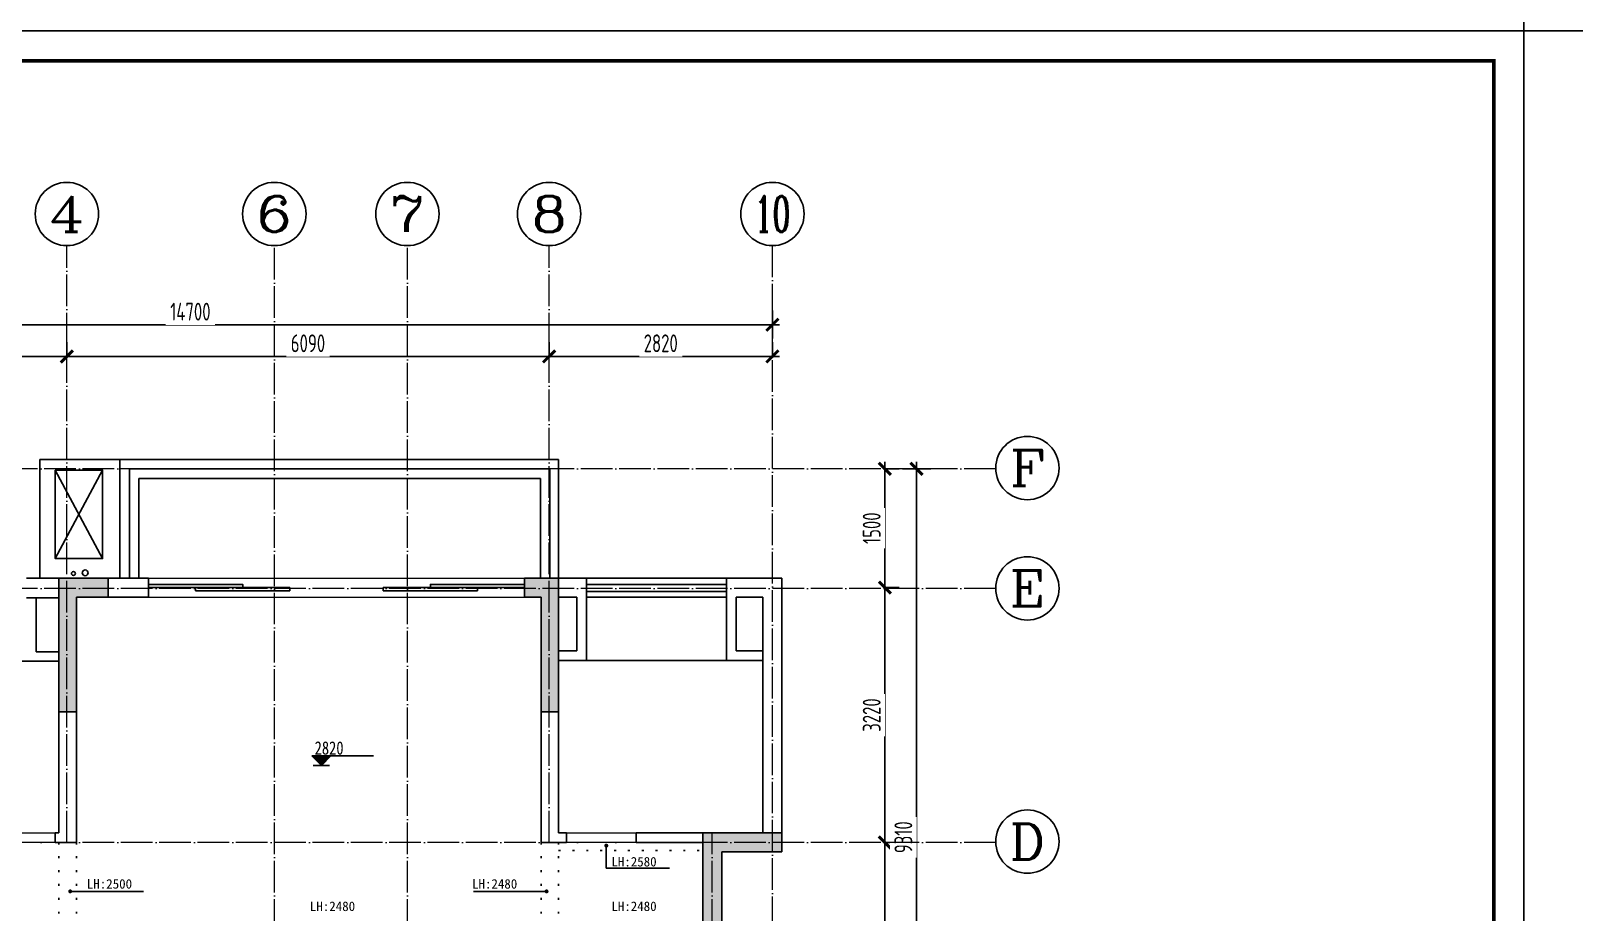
# Model space of a CAD drawing. Header units: inches. Extents: x -50945 to 250244, y -404780 to 18493.
# Drawn here: x 40685 to 60175, y -303535 to -292400 of the extents above; entities that cross this region are included whole.
import ezdxf
from ezdxf.enums import TextEntityAlignment as Align

# ---------------------------------------------------------------- set-up
doc = ezdxf.new("R2010")
doc.units = ezdxf.units.IN
doc.header["$MEASUREMENT"] = 0
doc.linetypes.add('ACAD_ISO07W100', pattern=[3.5, 0.5, -3])
doc.linetypes.add('DOTE', pattern=[2.42, 2, -0.2, 0.02, -0.2])
for name, color, linetype in [('15开关布置图-YJ', 2, 'Continuous'), ('AXIS', 1, 'Continuous'), ('AXIS_TEXT', 7, 'Continuous'), ('A图框', 7, 'Continuous'), ('D-ARCHI', 250, 'Continuous'), ('EVH 立面填充', 8, 'Continuous'), ('IBS-003-建筑窗框', 3, 'Continuous'), ('IBS-050-建筑文字标注', 50, 'Continuous'), ('IBS-182-原建筑非承重墙', 150, 'Continuous'), ('IBS-200-原建筑承重墙柱', 200, 'Continuous'), ('IBS-22-原建筑梁体', 22, 'Continuous'), ('IBS-63-原建筑窗', 63, 'Continuous'), ('IDS-002-门', 60, 'Continuous'), ('外标注', 50, 'Continuous')]:
    doc.layers.add(name, color=color, linetype=linetype)
doc.layers.add('门', color=65, linetype='Continuous', lineweight=13)
doc.styles.add('-宋体', font='', dxfattribs={"width": 0.8})
doc.styles.add('_TCH_AXIS', font='COMPLEX', dxfattribs={"bigfont": 'GBCBIG'})
doc.styles.add('CCD_DIM', font='archs.shx', dxfattribs={"width": 0.7})
doc.styles.add('COMPLEX', font='COMPLEX')
doc.styles.add('HBA-DIMT', font='ARCHS.SHX', dxfattribs={"width": 0.8})
doc.styles.add('宋体', font='', dxfattribs={"width": 0.8})
doc.styles.get('-宋体').set_extended_font_data('SimSun')
doc.styles.get('宋体').set_extended_font_data('SimSun')
doc.dimstyles.new('1-50', dxfattribs={"dimscale": 50, "dimtxt": 2, "dimasz": 2, "dimexe": 2, "dimexo": 2, "dimgap": 0.6, "dimtad": 1, "dimdec": 0, "dimrnd": 10, "dimtxsty": 'CCD_DIM', "dimblk": 'ARCHTICK', "dimcen": 2.5, "dimclrd": 44, "dimclre": 44, "dimclrt": 50, "dimadec": 0, "dimazin": 0, "dimtfac": 1, "dimtdec": 0, "dimtmove": 0, "dimatfit": 3, "dimldrblk": 'OPEN90', "dimfxl": 7, "dimfxlon": 1, "dimarcsym": 0})
doc.dimstyles.new('HBA_40', dxfattribs={"dimscale": 50, "dimtxt": 2.5, "dimasz": 0.1, "dimexe": 2, "dimexo": 2.5, "dimgap": 0.6, "dimtad": 1, "dimdec": 0, "dimrnd": 5, "dimzin": 0, "dimtxsty": 'HBA-DIMT', "dimblk": 'HBA_DIMENSION_TICK', "dimblk1": 'HBA_DIMENSION_TICK', "dimblk2": 'HBA_DIMENSION_TICK', "dimcen": 0.125, "dimclrd": 44, "dimclre": 44, "dimclrt": 2, "dimadec": 0, "dimazin": 0, "dimtfac": 1, "dimtdec": 0, "dimtix": 1, "dimtmove": 1, "dimatfit": 3, "dimldrblk": 'HBA_Leader_Dot', "dimfxl": 0, "dimtvp": 1, "dimtfill": 1, "dimtolj": 1, "dimtzin": 0, "dimarcsym": 0})

# ---------------------------------------------------------------- blocks, each defined once
blk = doc.blocks.new('HBA_DIMENSION_TICK')
at = {"color": 0, "linetype": 'ByBlock'}
for p, q in [((-10, 0), (0, 0)), ((0, 0), (10, 0))]:
    blk.add_line(p, q, dxfattribs=at)
at = {"color": 50, "linetype": 'ByBlock'}
blk.add_solid([(-10, -7), (-7, -10), (7, 10), (10, 7)], dxfattribs=at)
blk = doc.blocks.new('*D288')
at = {"layer": 'Defpoints', "color": 0, "transparency": 16777216}
for p in [(51229, -302655), (51470, -302655), (51229, -305445)]:
    blk.add_point(p, dxfattribs=at)
at = {"layer": '外标注', "color": 44, "lineweight": -2, "transparency": 16777216}
for p, q in [((51454, -302655), (51650, -302655)), ((51470, -305436), (51470, -302664)), ((51454, -305445), (51650, -305445))]:
    blk.add_line(p, q, dxfattribs=at)
at = {"layer": '外标注', "color": 44, "lineweight": -2, "transparency": 16777216, "xscale": 9, "yscale": 9, "zscale": 9}
for p, rotation in [((51470, -302655), 90), ((51470, -305445), 270)]:
    blk.add_blockref('HBA_DIMENSION_TICK', p, dxfattribs=dict(at, rotation=rotation))
at = {"layer": '外标注', "color": 2, "transparency": 16777216, "insert": (51304, -304050), "char_height": 225, "attachment_point": 5, "rotation": 90, "style": 'HBA-DIMT', "bg_fill": 3, "box_fill_scale": 1.25, "bg_fill_color": 256, "bg_fill_true_color": 13158600, "bg_fill_transparency": 0}
blk.add_mtext('\\A1;2790', dxfattribs=at)
blk = doc.blocks.new('HBA_Leader_Dot')
at = {"color": 0, "linetype": 'ByBlock'}
blk.add_line((-5, 0), (-10, 0), dxfattribs=at)
at = {"color": 0, "linetype": 'ByBlock', "const_width": 5}
blk.add_lwpolyline([(-2.5, 0, 1), (2.5, 0, 1)], format="xyb", close=True, dxfattribs=at)
blk = doc.blocks.new('*D289')
at = {"layer": 'Defpoints', "color": 0, "transparency": 16777216}
for p in [(51229, -299435), (51470, -299435), (51229, -302655)]:
    blk.add_point(p, dxfattribs=at)
at = {"layer": '外标注', "color": 44, "lineweight": -2, "transparency": 16777216}
for p, q in [((51454, -299435), (51650, -299435)), ((51470, -302646), (51470, -299444)), ((51454, -302655), (51650, -302655))]:
    blk.add_line(p, q, dxfattribs=at)
at = {"layer": '外标注', "color": 44, "lineweight": -2, "transparency": 16777216, "xscale": 9, "yscale": 9, "zscale": 9}
for p, rotation in [((51470, -299435), 90), ((51470, -302655), 270)]:
    blk.add_blockref('HBA_DIMENSION_TICK', p, dxfattribs=dict(at, rotation=rotation))
at = {"layer": '外标注', "color": 2, "transparency": 16777216, "insert": (51304, -301045), "char_height": 225, "attachment_point": 5, "rotation": 90, "style": 'HBA-DIMT', "bg_fill": 3, "box_fill_scale": 1.25, "bg_fill_color": 256, "bg_fill_true_color": 13158600, "bg_fill_transparency": 0}
blk.add_mtext('\\A1;3220', dxfattribs=at)
blk = doc.blocks.new('*D290')
at = {"layer": 'Defpoints', "color": 0, "transparency": 16777216}
for p in [(51229, -297934), (51470, -297934), (51229, -299435)]:
    blk.add_point(p, dxfattribs=at)
at = {"layer": '外标注', "color": 44, "lineweight": -2, "transparency": 16777216}
for p, q in [((51454, -297934), (51650, -297934)), ((51470, -299426), (51470, -297943)), ((51454, -299435), (51650, -299435))]:
    blk.add_line(p, q, dxfattribs=at)
at = {"layer": '外标注', "color": 44, "lineweight": -2, "transparency": 16777216, "xscale": 9, "yscale": 9, "zscale": 9}
for p, rotation in [((51470, -297934), 90), ((51470, -299435), 270)]:
    blk.add_blockref('HBA_DIMENSION_TICK', p, dxfattribs=dict(at, rotation=rotation))
at = {"layer": '外标注', "color": 2, "transparency": 16777216, "insert": (51304, -298684), "char_height": 225, "attachment_point": 5, "rotation": 90, "style": 'HBA-DIMT', "bg_fill": 3, "box_fill_scale": 1.25, "bg_fill_color": 256, "bg_fill_true_color": 13158600, "bg_fill_transparency": 0}
blk.add_mtext('\\A1;1500', dxfattribs=at)
blk = doc.blocks.new('*D291')
at = {"layer": 'Defpoints', "color": 0, "transparency": 16777216}
for p in [(51470, -297934), (51870, -297934), (51470, -307243)]:
    blk.add_point(p, dxfattribs=at)
at = {"layer": '外标注', "color": 44, "lineweight": -2, "transparency": 16777216}
for p, q in [((51695, -297934), (52050, -297934)), ((51870, -307234), (51870, -297943)), ((51695, -307243), (52050, -307243))]:
    blk.add_line(p, q, dxfattribs=at)
at = {"layer": '外标注', "color": 44, "lineweight": -2, "transparency": 16777216, "xscale": 9, "yscale": 9, "zscale": 9}
for p, rotation in [((51870, -297934), 90), ((51870, -307243), 270)]:
    blk.add_blockref('HBA_DIMENSION_TICK', p, dxfattribs=dict(at, rotation=rotation))
at = {"layer": '外标注', "color": 2, "transparency": 16777216, "insert": (51704, -302589), "char_height": 225, "attachment_point": 5, "rotation": 90, "style": 'HBA-DIMT', "bg_fill": 3, "box_fill_scale": 1.25, "bg_fill_color": 256, "bg_fill_true_color": 13158600, "bg_fill_transparency": 0}
blk.add_mtext('\\A1;9310', dxfattribs=at)
blk = doc.blocks.new('*D293')
at = {"layer": 'Defpoints', "color": 0, "transparency": 16777216}
for p in [(41140, -296514), (38560, -296739), (41140, -296739)]:
    blk.add_point(p, dxfattribs=at)
at = {"layer": '外标注', "color": 44, "lineweight": -2, "transparency": 16777216}
for p, q in [((38560, -296514), (38560, -296334)), ((41140, -296514), (41140, -296334)), ((38569, -296514), (41131, -296514))]:
    blk.add_line(p, q, dxfattribs=at)
at = {"layer": '外标注', "color": 44, "lineweight": -2, "transparency": 16777216, "xscale": 9, "yscale": 9, "zscale": 9, "rotation": 180}
blk.add_blockref('HBA_DIMENSION_TICK', (38560, -296514), dxfattribs=at)
at = {"layer": '外标注', "color": 44, "lineweight": -2, "transparency": 16777216, "xscale": 9, "yscale": 9, "zscale": 9}
blk.add_blockref('HBA_DIMENSION_TICK', (41140, -296514), dxfattribs=at)
at = {"layer": '外标注', "color": 2, "transparency": 16777216, "insert": (39850, -296348), "char_height": 225, "attachment_point": 5, "style": 'HBA-DIMT', "bg_fill": 3, "box_fill_scale": 1.25, "bg_fill_color": 256, "bg_fill_true_color": 13158600, "bg_fill_transparency": 0}
blk.add_mtext('\\A1;2580', dxfattribs=at)
blk = doc.blocks.new('*D294')
at = {"layer": 'Defpoints', "color": 0, "transparency": 16777216}
for p in [(47230, -296514), (41140, -296739), (47230, -296739)]:
    blk.add_point(p, dxfattribs=at)
at = {"layer": '外标注', "color": 44, "lineweight": -2, "transparency": 16777216}
for p, q in [((41140, -296514), (41140, -296334)), ((47230, -296514), (47230, -296334)), ((41149, -296514), (47221, -296514))]:
    blk.add_line(p, q, dxfattribs=at)
at = {"layer": '外标注', "color": 44, "lineweight": -2, "transparency": 16777216, "xscale": 9, "yscale": 9, "zscale": 9, "rotation": 180}
blk.add_blockref('HBA_DIMENSION_TICK', (41140, -296514), dxfattribs=at)
at = {"layer": '外标注', "color": 44, "lineweight": -2, "transparency": 16777216, "xscale": 9, "yscale": 9, "zscale": 9}
blk.add_blockref('HBA_DIMENSION_TICK', (47230, -296514), dxfattribs=at)
at = {"layer": '外标注', "color": 2, "transparency": 16777216, "insert": (44185, -296348), "char_height": 225, "attachment_point": 5, "style": 'HBA-DIMT', "bg_fill": 3, "box_fill_scale": 1.25, "bg_fill_color": 256, "bg_fill_true_color": 13158600, "bg_fill_transparency": 0}
blk.add_mtext('\\A1;6090', dxfattribs=at)
blk = doc.blocks.new('*D295')
at = {"layer": 'Defpoints', "color": 0, "transparency": 16777216}
for p in [(50050, -296514), (47230, -296739), (50050, -296739)]:
    blk.add_point(p, dxfattribs=at)
at = {"layer": '外标注', "color": 44, "lineweight": -2, "transparency": 16777216}
for p, q in [((47230, -296514), (47230, -296334)), ((50050, -296514), (50050, -296334)), ((47239, -296514), (50041, -296514))]:
    blk.add_line(p, q, dxfattribs=at)
at = {"layer": '外标注', "color": 44, "lineweight": -2, "transparency": 16777216, "xscale": 9, "yscale": 9, "zscale": 9, "rotation": 180}
blk.add_blockref('HBA_DIMENSION_TICK', (47230, -296514), dxfattribs=at)
at = {"layer": '外标注', "color": 44, "lineweight": -2, "transparency": 16777216, "xscale": 9, "yscale": 9, "zscale": 9}
blk.add_blockref('HBA_DIMENSION_TICK', (50050, -296514), dxfattribs=at)
at = {"layer": '外标注', "color": 2, "transparency": 16777216, "insert": (48640, -296348), "char_height": 225, "attachment_point": 5, "style": 'HBA-DIMT', "bg_fill": 3, "box_fill_scale": 1.25, "bg_fill_color": 256, "bg_fill_true_color": 13158600, "bg_fill_transparency": 0}
blk.add_mtext('\\A1;2820', dxfattribs=at)
blk = doc.blocks.new('*D296')
at = {"layer": 'Defpoints', "color": 0, "transparency": 16777216}
for p in [(50050, -296114), (35350, -296514), (50050, -296514)]:
    blk.add_point(p, dxfattribs=at)
at = {"layer": '外标注', "color": 44, "lineweight": -2, "transparency": 16777216}
for p, q in [((35350, -296289), (35350, -295934)), ((50050, -296289), (50050, -295934)), ((35359, -296114), (50041, -296114))]:
    blk.add_line(p, q, dxfattribs=at)
at = {"layer": '外标注', "color": 44, "lineweight": -2, "transparency": 16777216, "xscale": 9, "yscale": 9, "zscale": 9, "rotation": 180}
blk.add_blockref('HBA_DIMENSION_TICK', (35350, -296114), dxfattribs=at)
at = {"layer": '外标注', "color": 44, "lineweight": -2, "transparency": 16777216, "xscale": 9, "yscale": 9, "zscale": 9}
blk.add_blockref('HBA_DIMENSION_TICK', (50050, -296114), dxfattribs=at)
at = {"layer": '外标注', "color": 2, "transparency": 16777216, "insert": (42700, -295948), "char_height": 225, "attachment_point": 5, "style": 'HBA-DIMT', "bg_fill": 3, "box_fill_scale": 1.25, "bg_fill_color": 256, "bg_fill_true_color": 13158600, "bg_fill_transparency": 0}
blk.add_mtext('\\A1;14700', dxfattribs=at)
blk = doc.blocks.new('_AXISO')
blk.add_circle((0, 0), 0.5)
at = {"layer": 'AXIS_TEXT', "style": 'COMPLEX', "width": 1.041667}
blk.add_attdef('A', text='', height=0.56, dxfattribs=at).set_placement((-0.25, -0.28), (0.25, -0.28), align=Align.FIT)
blk = doc.blocks.new('A$C762F35E1')
at = {"layer": 'IBS-050-建筑文字标注', "linetype": 'ByBlock'}
h = blk.add_hatch(color=160, dxfattribs=at)
h.dxf.hatch_style = 1
h.paths.add_polyline_path([(122, 0), (0, 122), (243, 122)])
at = {"layer": 'IBS-050-建筑文字标注', "color": 160, "linetype": 'ByBlock'}
for p, q in [((0, 122), (122, 0)), ((781, 122), (0, 122)), ((223, 0), (20, 0)), ((243, 122), (122, 0))]:
    blk.add_line(p, q, dxfattribs=at)
blk = doc.blocks.new('_ArchTick')
at = {"color": 0, "linetype": 'ByBlock', "const_width": 0.15}
blk.add_lwpolyline([(-0.5, -0.5), (0.5, 0.5)], dxfattribs=at)
blk = doc.blocks.new('gegeg')
at = {"layer": 'A图框'}
blk.add_lwpolyline([(162587, -39218), (162587, -60008), (133187, -60008), (133187, -39218)], close=True, dxfattribs=at)
at = {"layer": 'A图框', "const_width": 42}
blk.add_lwpolyline([(133537, -40125), (133537, -39568), (162237, -39568), (162237, -57908)], dxfattribs=at)

msp = doc.modelspace()

# ---------------------------------------------------------------- hatches: boundary and pattern name
at = {"layer": 'EVH 立面填充'}
h = msp.add_hatch(color=256, dxfattribs=at)
h.dxf.hatch_style = 1
h.paths.add_polyline_path([(41260.5, -299554.51), (41660.5, -299554.51), (41660.5, -299314.51), (41040.5, -299314.51), (41040.5, -301004.51), (41260.5, -301004.51)])
h = msp.add_hatch(color=256, dxfattribs=at)
h.dxf.hatch_style = 1
h.paths.add_polyline_path([(47130.5, -299554.51), (47130.5, -301004.51), (47350.5, -301004.51), (47350.5, -299314.51), (46920.5, -299314.51), (46920.5, -299554.51)])
h = msp.add_hatch(color=256, dxfattribs=at)
h.dxf.hatch_style = 1
h.paths.add_polyline_path([(49410.5, -302774.51), (50170.5, -302774.51), (50170.5, -302534.51), (49170.5, -302534.51), (49170.5, -305564.51), (49410.5, -305564.51)])

# ---------------------------------------------------------------- linework, layer by layer
at = {"layer": 'D-ARCHI', "color": 251, "linetype": 'DOTE', "lineweight": 5, "ltscale": 200}
msp.add_line((49290.5, -310062.84), (49290.5, -302534.51), dxfattribs=at)
at = {"layer": 'IBS-003-建筑窗框', "color": 251, "ltscale": 10}
for p, q in [((47350.5, -297814.27), (41810.5, -297814.27)), ((41810.5, -297814.27), (41810.5, -299314.51)), ((47350.5, -299314.51), (47350.5, -297814.27)), ((47120.5, -298054.27), (42050.5, -298054.27)), ((42050.5, -298054.27), (42050.5, -299314.51)), ((47120.5, -299314.51), (47120.5, -298054.27)), ((47700.5, -299314.51), (49470.5, -299314.51)), ((49470.5, -299554.51), (47700.5, -299554.51))]:
    msp.add_line(p, q, dxfattribs=at)
at = {"layer": 'IBS-182-原建筑非承重墙'}
for p, q in [((40800.5, -299314.51), (40800.5, -297814.27)), ((41810.5, -297814.27), (40800.5, -297814.27)), ((40992.57, -299068.17), (41590.68, -297949.38)), ((41590.68, -299068.17), (40992.57, -297949.38)), ((40630.5, -299314.51), (41040.5, -299314.51)), ((41660.5, -299314.51), (42170.5, -299314.51)), ((42170.5, -299554.51), (42170.5, -299314.51)), ((47350.5, -299314.51), (47700.5, -299314.51)), ((47700.5, -299554.51), (47700.5, -299314.51)), ((50170.5, -299314.51), (49470.5, -299314.51)), ((49470.5, -299554.51), (49470.5, -299314.51)), ((50170.5, -302534.51), (50170.5, -299314.51)), ((41040.5, -299564.51), (40630.5, -299564.51)), ((40750.5, -299564.51), (40750.5, -300244.51)), ((42170.5, -299554.51), (41660.5, -299554.51)), ((47580.5, -299554.51), (47350.5, -299554.51)), ((47580.5, -300234.51), (47580.5, -299554.51)), ((47700.5, -300354.51), (47700.5, -299554.51)), ((49470.5, -300354.51), (49470.5, -299554.51)), ((49590.5, -300234.51), (49590.5, -299554.51)), ((49590.5, -299554.51), (49930.5, -299554.51)), ((49930.5, -302534.51), (49930.5, -299554.51)), ((40750.5, -300244.51), (41040.5, -300244.51)), ((47580.5, -300234.51), (47350.5, -300234.51)), ((49930.5, -300234.51), (49590.5, -300234.51)), ((38560.5, -300364.51), (41040.5, -300364.51)), ((49930.5, -300354.51), (47350.5, -300354.51)), ((41040.5, -301004.51), (41040.5, -302534.51)), ((41260.5, -301004.51), (41260.5, -302654.51)), ((47130.5, -301004.51), (47130.5, -302654.51)), ((47350.5, -301004.51), (47350.5, -302534.51)), ((40990.5, -302654.51), (40990.5, -302534.51)), ((40990.5, -302534.51), (41040.5, -302534.51)), ((41260.5, -302654.51), (40990.5, -302654.51)), ((47450.5, -302654.51), (47130.5, -302654.51)), ((47450.5, -302534.51), (47350.5, -302534.51)), ((47450.5, -302654.51), (47450.5, -302534.51)), ((48330.5, -302654.51), (48330.5, -302534.51)), ((49170.5, -302534.51), (48330.5, -302534.51)), ((49170.5, -302654.51), (48330.5, -302654.51))]:
    msp.add_line(p, q, dxfattribs=at)
msp.add_lwpolyline([(40992.57, -297949.38), (41590.68, -297949.38), (41590.68, -299068.17), (40992.57, -299068.17)], close=True, dxfattribs=at)
for centre, radius in [((41222.72, -299256.6), 25), ((41371.68, -299248.03), 37.5)]:
    msp.add_circle(centre, radius, dxfattribs=at)
at = {"layer": 'IBS-200-原建筑承重墙柱', "ltscale": 0.02}
for p, q in [((41040.5, -301004.51), (41040.5, -299314.51)), ((41660.5, -299314.51), (41040.5, -299314.51)), ((41660.5, -299314.51), (41660.5, -299554.51)), ((46920.5, -299554.51), (46920.5, -299314.51)), ((47350.5, -299314.51), (46920.5, -299314.51)), ((47350.5, -301004.51), (47350.5, -299314.51)), ((41260.5, -299554.51), (41260.5, -301004.51)), ((41260.5, -299554.51), (41660.5, -299554.51)), ((47130.5, -299554.51), (46920.5, -299554.51)), ((47130.5, -301004.51), (47130.5, -299554.51)), ((41260.5, -301004.51), (41040.5, -301004.51)), ((47350.5, -301004.51), (47130.5, -301004.51)), ((49170.5, -305564.51), (49170.5, -302534.51)), ((49170.5, -302534.51), (50170.5, -302534.51)), ((50170.5, -302534.51), (50170.5, -302774.51)), ((49410.5, -305564.51), (49410.5, -302774.51)), ((49410.5, -302774.51), (50170.5, -302774.51))]:
    msp.add_line(p, q, dxfattribs=at)
at = {"layer": 'IBS-22-原建筑梁体', "linetype": 'ACAD_ISO07W100', "ltscale": 50}
for p, q in [((41040.5, -302654.51), (41040.5, -303734.51)), ((41260.5, -302654.51), (41260.5, -303734.51)), ((47130.5, -302654.51), (47130.5, -303734.51)), ((47350.5, -302654.51), (47350.5, -303734.51)), ((47350.5, -302754.51), (49170.5, -302754.51))]:
    msp.add_line(p, q, dxfattribs=at)
at = {"layer": 'IBS-63-原建筑窗'}
for p, q in [((47240.5, -297934.27), (41930.5, -297934.27)), ((41930.5, -297934.27), (41930.5, -299314.51)), ((47240.5, -299314.51), (47240.5, -297934.27)), ((47700.5, -299394.51), (49470.5, -299394.51)), ((47700.5, -299482.09), (49470.5, -299482.09))]:
    msp.add_line(p, q, dxfattribs=at)
at = {"layer": 'IDS-002-门'}
for points in [[(42170.5, -299394.51), (43360.5, -299394.51), (43360.5, -299434.51), (42170.5, -299434.51)], [(42765.5, -299434.51), (43955.5, -299434.51), (43955.5, -299474.51), (42765.5, -299474.51)], [(46325.5, -299434.51), (45135.5, -299434.51), (45135.5, -299474.51), (46325.5, -299474.51)], [(46920.5, -299394.51), (45730.5, -299394.51), (45730.5, -299434.51), (46920.5, -299434.51)]]:
    msp.add_lwpolyline(points, close=True, dxfattribs=at)
at = {"layer": '门', "color": 8, "lineweight": 5}
for p, q in [((42170.5, -299314.51), (46920.5, -299314.51)), ((42170.5, -299554.51), (46920.5, -299554.51))]:
    msp.add_line(p, q, dxfattribs=at)
for points in [[(40110.5, -302534.51), (40990.5, -302534.51), (40990.5, -302654.51), (40110.5, -302654.51)], [(47450.5, -302534.51), (48330.5, -302534.51), (48330.5, -302654.51), (47450.5, -302654.51)]]:
    msp.add_lwpolyline(points, close=True, dxfattribs=at)

# ---------------------------------------------------------------- block references
at = {"layer": '15开关布置图-YJ', "color": 2, "xscale": 1.081091401797356, "yscale": 1.081091401797356, "zscale": 1.081091401797356}
for p in [(-116232.48, -227526.41), (-84448.62, -227526.41)]:
    msp.add_blockref('gegeg', p, dxfattribs=at)
at = {"layer": 'AXIS'}
ref = msp.add_blockref('_AXISO', (41140.5, -294714.27), dxfattribs=dict(at, xscale=800, yscale=800, zscale=800))
ref.add_attrib('A', '4', dxfattribs={"layer": 'AXIS_TEXT', "height": 452.55, "style": '_TCH_AXIS', "width": 1.3125}).set_placement((40914.22, -294940.54), (41366.77, -294940.54), align=Align.FIT)
ref = msp.add_blockref('_AXISO', (43760.2, -294714.27), dxfattribs=dict(at, xscale=800, yscale=800, zscale=800))
ref.add_attrib('A', '6', dxfattribs={"layer": 'AXIS_TEXT', "height": 452.55, "style": '_TCH_AXIS', "width": 1.5}).set_placement((43533.92, -294940.54), (43986.47, -294940.54), align=Align.FIT)
ref = msp.add_blockref('_AXISO', (45440.2, -294714.27), dxfattribs=dict(at, xscale=800, yscale=800, zscale=800))
ref.add_attrib('A', '7', dxfattribs={"layer": 'AXIS_TEXT', "height": 452.55, "style": '_TCH_AXIS', "width": 1.5}).set_placement((45213.92, -294940.54), (45666.47, -294940.54), align=Align.FIT)
ref = msp.add_blockref('_AXISO', (47230.5, -294714.27), dxfattribs=dict(at, xscale=800, yscale=800, zscale=800))
ref.add_attrib('A', '8', dxfattribs={"layer": 'AXIS_TEXT', "height": 452.55, "style": '_TCH_AXIS', "width": 1.5}).set_placement((47004.22, -294940.54), (47456.77, -294940.54), align=Align.FIT)
ref = msp.add_blockref('_AXISO', (50050.5, -294714.27), dxfattribs=dict(at, xscale=800, yscale=800, zscale=800))
ref.add_attrib('A', '10', dxfattribs={"layer": 'AXIS_TEXT', "height": 452.548, "style": '_TCH_AXIS', "width": 0.724138}).set_placement((49824.22, -294940.54), (50276.77, -294940.54), align=Align.FIT)
ref = msp.add_blockref('_AXISO', (53270.5, -297924.27), dxfattribs=dict(at, xscale=800, yscale=800, zscale=800))
ref.add_attrib('A', 'F', dxfattribs={"layer": 'AXIS_TEXT', "height": 452.55, "style": '_TCH_AXIS', "width": 1.3125}).set_placement((53044.22, -298150.54), (53496.77, -298150.54), align=Align.FIT)
ref = msp.add_blockref('_AXISO', (53270.5, -299444.51), dxfattribs=dict(at, xscale=800, yscale=800, zscale=800))
ref.add_attrib('A', 'E', dxfattribs={"layer": 'AXIS_TEXT', "height": 452.55, "style": '_TCH_AXIS', "width": 1.3125}).set_placement((53044.22, -299670.78), (53496.77, -299670.78), align=Align.FIT)
ref = msp.add_blockref('_AXISO', (53270.5, -302644.28), dxfattribs=dict(at, xscale=800, yscale=800, zscale=800))
ref.add_attrib('A', 'D', dxfattribs={"layer": 'AXIS_TEXT', "height": 452.55, "style": '_TCH_AXIS', "width": 1.235294}).set_placement((53044.22, -302870.55), (53496.77, -302870.55), align=Align.FIT)
at = {"layer": 'IBS-050-建筑文字标注', "color": 160, "linetype": 'ByBlock'}
msp.add_blockref('A$C762F35E1', (44232.35, -301683.01), dxfattribs=at)

# ---------------------------------------------------------------- texts
at = {"layer": 'IBS-050-建筑文字标注', "style": '-宋体', "width": 0.8}
msp.add_text('2820 ', height=168, dxfattribs=at).set_placement((44268.98, -301544.86))
at = {"layer": 'IBS-63-原建筑窗', "style": '宋体'}
for s, p in [('LH:2580 ', (48016.68, -302958.16)), ('LH:2500 ', (41392.27, -303238.04)), ('LH:2480 ', (46256.82, -303238.04)), ('LH:2480 ', (44208.95, -303521.25)), ('LH:2480 ', (48016.68, -303521.25))]:
    msp.add_text(s, height=120, dxfattribs=at).set_placement(p)

# ---------------------------------------------------------------- dimensions: what is measured, and where the dimension line sits
at = {"layer": '外标注'}
dim = msp.add_linear_dim(base=(41140.5, -296514.27), p1=(38560.5, -296738.85), p2=(41140.5, -296738.85), dimstyle='HBA_40', override={"dimscale": 90, "dimfxl": 200, "dimfxlon": 1}, dxfattribs=at)
dim.commit()
dim.dimension.update_dxf_attribs({"geometry": '*D293', "text_midpoint": (39850.5, -296347.77)})
dim = msp.add_linear_dim(base=(51470.5, -302654.51), p1=(51228.72, -305444.51), p2=(51228.72, -302654.51), angle=270, dimstyle='HBA_40', override={"dimscale": 90, "dimfxl": 200, "dimfxlon": 1}, dxfattribs=at)
dim.commit()
dim.dimension.update_dxf_attribs({"geometry": '*D288', "text_midpoint": (51304, -304049.51)})

# ---------------------------------------------------------------- leaders
at = {"layer": 'IBS-63-原建筑窗'}
for points, override in [([(47952.47, -302694.72), (47952.47, -302979.15), (48750.03, -302979.15)], {"dimasz": 4, "dimtad": 0, "dimclrd": 256, "dimldrblk": 'DotSmall'}), ([(41182.44, -303272.71), (42106.23, -303272.71)], {"dimasz": 4, "dimgap": 0.6, "dimtad": 0, "dimclrd": 256, "dimldrblk": 'DotSmall'}), ([(47198.08, -303272.71), (46274.29, -303272.71)], {"dimasz": 4, "dimgap": 0.6, "dimtad": 0, "dimclrd": 256, "dimldrblk": 'DotSmall'})]:
    msp.add_leader(points, dimstyle='1-50', override=override, dxfattribs=at)

# ---------------------------------------------------------------- next in the draw order: dimensions: what is measured, and where the dimension line sits
at = {"layer": '外标注'}
dim = msp.add_linear_dim(base=(47230.5, -296514.27), p1=(41140.5, -296738.85), p2=(47230.5, -296738.85), dimstyle='HBA_40', override={"dimscale": 90, "dimfxl": 200, "dimfxlon": 1}, dxfattribs=at)
dim.commit()
dim.dimension.update_dxf_attribs({"geometry": '*D294', "text_midpoint": (44185.5, -296347.77)})
dim = msp.add_linear_dim(base=(51470.5, -299434.51), p1=(51228.72, -302654.51), p2=(51228.72, -299434.51), angle=270, dimstyle='HBA_40', override={"dimscale": 90, "dimfxl": 200, "dimfxlon": 1}, dxfattribs=at)
dim.commit()
dim.dimension.update_dxf_attribs({"geometry": '*D289', "text_midpoint": (51304, -301044.51)})

# ---------------------------------------------------------------- next in the draw order: dimensions: what is measured, and where the dimension line sits
dim = msp.add_linear_dim(base=(50050.5, -296514.27), p1=(47230.5, -296738.85), p2=(50050.5, -296738.85), dimstyle='HBA_40', override={"dimscale": 90, "dimfxl": 200, "dimfxlon": 1}, dxfattribs=at)
dim.commit()
dim.dimension.update_dxf_attribs({"geometry": '*D295', "text_midpoint": (48640.5, -296347.77)})
dim = msp.add_linear_dim(base=(51470.5, -297934.27), p1=(51228.72, -299434.51), p2=(51228.72, -297934.27), angle=270, dimstyle='HBA_40', override={"dimscale": 90, "dimfxl": 200, "dimfxlon": 1}, dxfattribs=at)
dim.commit()
dim.dimension.update_dxf_attribs({"geometry": '*D290', "text_midpoint": (51304, -298684.39)})

# ---------------------------------------------------------------- next in the draw order: dimensions: what is measured, and where the dimension line sits
dim = msp.add_linear_dim(base=(50050.5, -296114.27), p1=(35350.5, -296514.27), p2=(50050.5, -296514.27), dimstyle='HBA_40', override={"dimscale": 90, "dimfxl": 200, "dimfxlon": 1}, dxfattribs=at)
dim.commit()
dim.dimension.update_dxf_attribs({"geometry": '*D296', "text_midpoint": (42700.5, -295947.77)})
dim = msp.add_linear_dim(base=(51870.5, -297934.27), p1=(51470.5, -307242.84), p2=(51470.5, -297934.27), angle=90, dimstyle='HBA_40', override={"dimscale": 90, "dimfxl": 200, "dimfxlon": 1}, dxfattribs=at)
dim.commit()
dim.dimension.update_dxf_attribs({"geometry": '*D291', "text_midpoint": (51704, -302588.55)})

# ---------------------------------------------------------------- next in the draw order: linework, layer by layer
at = {"layer": 'D-ARCHI', "color": 251, "linetype": 'DOTE', "lineweight": 5, "ltscale": 200}
for p, q in [((41140.5, -302654.51), (41140.5, -295114.27)), ((43760.2, -310062.84), (43760.2, -295114.27)), ((45440.2, -310062.84), (45440.2, -295114.27)), ((47230.5, -302654.51), (47230.5, -295114.27)), ((50050.5, -309062.84), (50050.5, -295114.27)), ((52870.5, -297934.27), (32543.24, -297934.27)), ((52870.5, -299444.51), (32530.5, -299444.51)), ((52870.5, -302654.51), (32543.24, -302654.51))]:
    msp.add_line(p, q, dxfattribs=at)

# ---------------------------------------------------------------- next in the draw order: block references
at = {"layer": '15开关布置图-YJ', "color": 2, "xscale": 1.081091401797356, "yscale": 1.081091401797356, "zscale": 1.081091401797356}
msp.add_blockref('gegeg', (-116232.48, -250002.3), dxfattribs=at)

doc.saveas('drawing.dxf')
